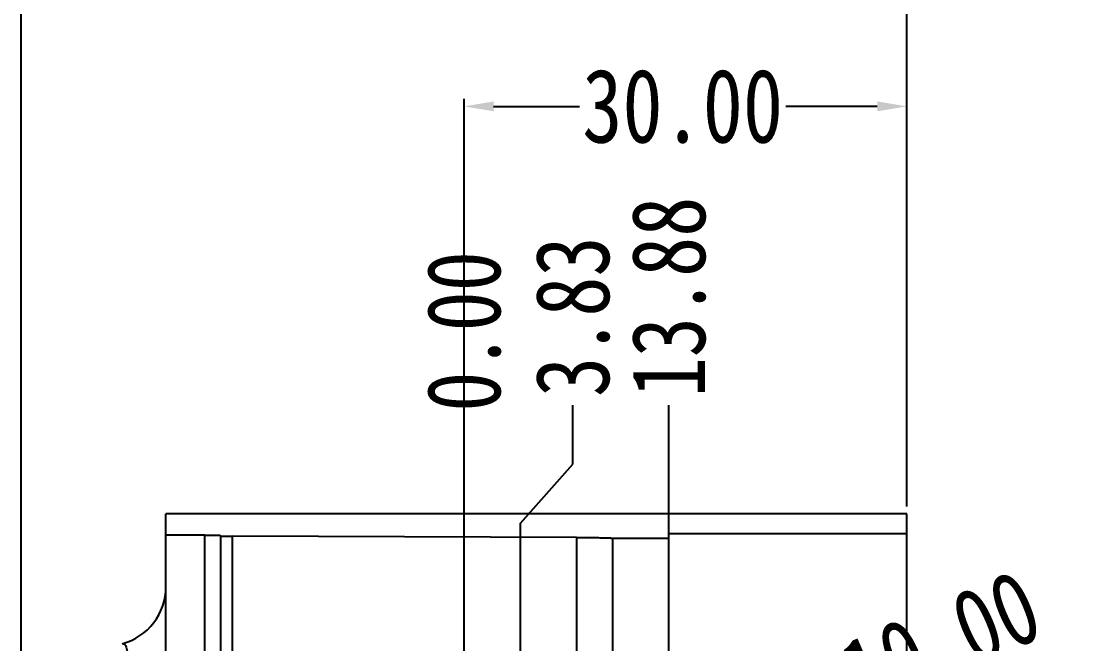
# Model space of a CAD drawing. Header units: millimetres. Extents: x 309 to 11345, y -1340 to 1318.
# Drawn here: x 4173 to 4245.1, y -311.4 to -269.2 of the extents above; entities that cross this region are included whole.
import ezdxf

# ---------------------------------------------------------------- set-up
doc = ezdxf.new("R2010")
doc.units = ezdxf.units.MM
doc.header["$LTSCALE"] = 16.335
doc.header["$PDMODE"] = 3
doc.header["$PDSIZE"] = 0.3125
doc.linetypes.add('CENTER', pattern=[0.6, 0.375, -0.075, 0.075, -0.075])
doc.linetypes.add('HIDDEN', pattern=[0.2, 0.1, -0.1])
doc.layers.get('0').update_dxf_attribs({"linetype": 'CONTINUOUS'})
doc.layers.get('Defpoints').update_dxf_attribs({"linetype": 'CONTINUOUS'})
doc.layers.add('DEFAULT_2', color=8, linetype='HIDDEN')
doc.layers.add('dim', color=82, linetype='CONTINUOUS', lineweight=9)
doc.styles.get("Standard").update_dxf_attribs({"font": 'txt', "width": 0.8})
doc.dimstyles.get("Standard").update_dxf_attribs({"dimtxt": 0.15625, "dimasz": 0.1875, "dimexe": 0.125, "dimexo": 0.0625, "dimtad": 0, "dimtih": 1, "dimtoh": 1, "dimdsep": 46, "dimtxsty": 'Standard', "dimcen": 0.09, "dimadec": 0, "dimazin": 0, "dimtp": 0.01, "dimtm": 0.01, "dimtfac": 1, "dimtofl": 0, "dimtmove": 0, "dimatfit": 3, "dimfxl": 0, "dimtolj": 1, "dimarcsym": 0})
doc.dimstyles.new('STANDARD$0', dxfattribs={"dimscale": 2, "dimtxt": 3, "dimasz": 3, "dimexe": 1.25, "dimexo": 0.625, "dimgap": 0.5, "dimtad": 0, "dimdsep": 46, "dimlunit": 6, "dimtxsty": 'Standard', "dimblk": 'CLOSEDBLANK', "dimcen": 0, "dimclrt": 2, "dimazin": 2, "dimtfac": 2, "dimtmove": 1, "dimatfit": 3, "dimfxl": 0, "dimtolj": 1, "dimtzin": 0, "dimarcsym": 0})

# ---------------------------------------------------------------- blocks, each defined once
blk = doc.blocks.new('*D246')
at = {"layer": 'Defpoints', "color": 0}
for p in [(4203.038, -275.01), (4203.038, -302.628), (4233.038, -302.628)]:
    blk.add_point(p, dxfattribs=at)
at = {"layer": 'dim', "color": 4, "lineweight": -2}
for p, q in [((4203.038, -302.128), (4203.038, -274.51)), ((4233.038, -302.128), (4233.038, -274.51)), ((4205.038, -275.01), (4210.852, -275.01)), ((4231.038, -275.01), (4224.852, -275.01))]:
    blk.add_line(p, q, dxfattribs=at)
at = {"layer": 'dim', "color": 4}
for points in [[(4205.038, -274.677), (4205.038, -275.343), (4203.038, -275.01)], [(4231.038, -274.677), (4231.038, -275.343), (4233.038, -275.01)]]:
    blk.add_solid(points, dxfattribs=at)
at = {"layer": 'dim', "color": 6, "insert": (4217.852, -275.01), "char_height": 5, "attachment_point": 5}
blk.add_mtext('\\A1;30.00', dxfattribs=at)
blk = doc.blocks.new('*D247')
at = {"layer": 'Defpoints', "color": 0}
for p in [(4173.038, -261.688), (4233.038, -302.628), (4173.038, -321.651)]:
    blk.add_point(p, dxfattribs=at)
at = {"layer": 'dim', "color": 4, "lineweight": -2}
for p, q in [((4173.038, -321.152), (4173.038, -261.188)), ((4233.038, -302.128), (4233.038, -261.188)), ((4175.038, -261.688), (4203.489, -261.688)), ((4231.038, -261.688), (4217.489, -261.688))]:
    blk.add_line(p, q, dxfattribs=at)
at = {"layer": 'dim', "color": 4}
for points in [[(4175.038, -261.355), (4175.038, -262.022), (4173.038, -261.688)], [(4231.038, -261.355), (4231.038, -262.022), (4233.038, -261.688)]]:
    blk.add_solid(points, dxfattribs=at)
at = {"layer": 'dim', "color": 6, "insert": (4210.489, -261.688), "char_height": 5, "attachment_point": 5}
blk.add_mtext('\\A1;60.00', dxfattribs=at)
blk = doc.blocks.new('*D250')
at = {"layer": 'Defpoints', "color": 0}
for p in [(4221.512, -317.214), (4212.328, -321.17)]:
    blk.add_point(p, dxfattribs=at)
at = {"layer": 'dim', "color": 4, "lineweight": -2}
blk.add_line((4225.186, -315.631), (4223.349, -316.422), dxfattribs=at)
at = {"layer": 'dim', "color": 4}
blk.add_solid([(4223.217, -316.116), (4223.481, -316.729), (4221.512, -317.214)], dxfattribs=at)
at = {"layer": 'dim', "color": 6, "insert": (4232.839, -312.334), "char_height": 5, "attachment_point": 5, "rotation": 23.30567}
blk.add_mtext('\\A1;∅10.00', dxfattribs=at)
blk = doc.blocks.new('*D255')
at = {"layer": 'Defpoints', "color": 0}
for p in [(4216.916, -295.266), (4216.916, -335.17), (4203.038, -336.788)]:
    blk.add_point(p, dxfattribs=at)
at = {"layer": 'dim', "color": 4, "lineweight": -2}
blk.add_line((4216.916, -334.67), (4216.916, -295.266), dxfattribs=at)
at = {"layer": 'dim', "color": 6, "insert": (4216.916, -287.932), "char_height": 5, "attachment_point": 5, "rotation": 90}
blk.add_mtext('\\A1;13.88', dxfattribs=at)
blk = doc.blocks.new('*D256')
at = {"layer": 'Defpoints', "color": 0}
for p in [(4203.038, -295.266), (4203.038, -319.155), (4203.038, -336.788)]:
    blk.add_point(p, dxfattribs=at)
at = {"layer": 'dim', "color": 4, "lineweight": -2}
blk.add_line((4203.038, -318.655), (4203.038, -295.266), dxfattribs=at)
at = {"layer": 'dim', "color": 6, "insert": (4203.038, -290.266), "char_height": 5, "attachment_point": 5, "rotation": 90}
blk.add_mtext('\\A1;0.00', dxfattribs=at)
blk = doc.blocks.new('*D257')
at = {"layer": 'Defpoints', "color": 0}
for p in [(4210.409, -295.266), (4206.865, -336.019), (4203.038, -336.788)]:
    blk.add_point(p, dxfattribs=at)
at = {"layer": 'dim', "color": 4, "lineweight": -2}
for p, q in [((4210.409, -299.266), (4210.409, -295.266)), ((4206.865, -303.266), (4210.409, -299.266)), ((4206.865, -335.52), (4206.865, -303.266))]:
    blk.add_line(p, q, dxfattribs=at)
at = {"layer": 'dim', "color": 6, "insert": (4210.409, -289.266), "char_height": 5, "attachment_point": 5, "rotation": 90}
blk.add_mtext('\\A1;3.83', dxfattribs=at)

msp = doc.modelspace()

# ---------------------------------------------------------------- linework, layer by layer
at = {"color": 7, "linetype": 'Continuous'}
for p, q in [((4182.838, -370.948), (4182.838, -302.628)), ((4233.038, -302.628), (4182.838, -302.628)), ((4233.038, -370.948), (4233.038, -302.628)), ((4185.468, -304.075), (4182.838, -304.078)), ((4185.468, -369.501), (4185.468, -304.075)), ((4216.92, -314.126), (4216.92, -303.956)), ((4216.92, -303.956), (4233.038, -303.956)), ((4186.526, -304.137), (4186.526, -369.439)), ((4187.34, -326.413), (4187.34, -304.154)), ((4210.659, -304.233), (4187.34, -304.154)), ((4210.659, -304.233), (4210.659, -312.003)), ((4213.1, -304.288), (4213.1, -312.127)), ((4213.1, -304.288), (4216.92, -304.288))]:
    msp.add_line(p, q, dxfattribs=at)
at = {"color": 1, "linetype": 'CENTER', "ltscale": 0.373186}
msp.add_line((4203.038, -370.948), (4203.038, -302.628), dxfattribs=at)
at = {"color": 7, "linetype": 'Continuous'}
msp.add_arc((4178.838, -307.573), 4, 285, 0, dxfattribs=at)
for points, knots in [([(4185.468, -304.075), (4185.557, -304.075), (4185.862, -304.076), (4186.167, -304.077), (4186.382, -304.084)], [0, 0, 0, 0, 0.294389, 1, 1, 1, 1]), ([(4186.382, -304.084), (4186.403, -304.084), (4186.437, -304.086), (4186.486, -304.086), (4186.507, -304.092), (4186.526, -304.089), (4186.526, -304.093)], [0, 0, 0, 0, 0.4289, 0.741566, 0.933225, 1, 1, 1, 1]), ([(4186.526, -304.137), (4186.526, -304.142), (4186.557, -304.137), (4186.59, -304.146), (4186.668, -304.145), (4186.762, -304.149), (4186.883, -304.15), (4187.078, -304.153), (4187.232, -304.154), (4187.34, -304.154)], [0, 0, 0, 0, 0.01881, 0.073234, 0.161895, 0.282457, 0.431293, 0.604506, 1, 1, 1, 1]), ([(4210.659, -304.233), (4210.825, -304.234), (4211.147, -304.236), (4211.61, -304.239), (4212.028, -304.245), (4212.388, -304.251), (4212.647, -304.257), (4212.817, -304.263), (4212.916, -304.267), (4212.991, -304.271), (4213.05, -304.274), (4213.077, -304.281), (4213.1, -304.281), (4213.1, -304.285)], [0, 0, 0, 0, 0.204123, 0.395859, 0.568592, 0.717382, 0.837922, 0.886517, 0.926798, 0.958413, 0.981194, 0.995039, 1, 1, 1, 1]), ([(4179.873, -311.437), (4179.899, -311.43), (4179.957, -311.426), (4180.039, -311.469), (4180.104, -311.555), (4180.186, -311.746), (4180.244, -312.099), (4180.264, -312.638), (4180.233, -313.315), (4180.154, -314.092), (4180.033, -314.927), (4179.93, -315.496), (4179.873, -315.784)], [0, 0, 0, 0, 0.017954, 0.036138, 0.058576, 0.087965, 0.172271, 0.292269, 0.44382, 0.618558, 0.806821, 1, 1, 1, 1])]:
    msp.add_open_spline(points, degree=3, knots=knots, dxfattribs=at)
at = {"layer": 'DEFAULT_2', "color": 8, "linetype": 'HIDDEN'}
msp.add_line((4186.526, -304.137), (4186.526, -304.093), dxfattribs=at)

# ---------------------------------------------------------------- dimensions: what is measured, and where the dimension line sits
at = {"layer": 'dim'}
for base, p2, picture, middle in [((4173.038, -261.688), (4173.038, -321.651), '*D247', (4210.489, -261.688)), ((4203.038, -275.01), (4203.038, -302.628), '*D246', (4217.852, -275.01))]:
    dim = msp.add_linear_dim(base=base, p1=(4233.038, -302.628), p2=p2, dimstyle='STANDARD$0', override={"dimscale": 1, "dimtxt": 5, "dimasz": 2, "dimexe": 0.49975, "dimexo": 0.49975, "dimgap": 0, "dimzin": 0, "dimlunit": 2, "dimclrd": 4, "dimclre": 4, "dimclrt": 6, "dimazin": 0, "dimtfac": 1, "dimtofl": 0, "dimtmove": 0}, dxfattribs=at)
    dim.commit()
    dim.dimension.update_dxf_attribs({"geometry": picture, "text_midpoint": middle, "dimtype": 160})
for feature_location, offset, origin, picture, middle in [((4216.916, -335.17), (0, 39.904), (4203.038, -336.788), '*D255', (4216.916, -287.932)), ((4206.865, -336.019), (3.544, 40.754), (4203.038, -336.788), '*D257', (4210.409, -289.266)), ((4203.037750377, -319.154915469), (0, 23.889231481), (4203.037750377, -336.788116786), '*D256', (4203.037750377, -290.265683988))]:
    dim = msp.add_ordinate_dim(feature_location=feature_location, offset=offset, dtype=1, origin=origin, dimstyle='Standard', override={"dimtxt": 5, "dimasz": 2, "dimexe": 0.49975, "dimexo": 0.49975, "dimgap": 0, "dimtih": 0, "dimtoh": 0, "dimzin": 0, "dimcen": 0, "dimclrd": 4, "dimclre": 4, "dimclrt": 6, "dimadec": 2, "dimtp": 0, "dimtm": 0, "dimtzin": 0}, dxfattribs=at)
    dim.commit()
    dim.dimension.update_dxf_attribs({"geometry": picture, "text_midpoint": middle})
dim = msp.add_diameter_dim_2p(p1=(4212.328, -321.17), p2=(4221.512, -317.214), dimstyle='Standard', override={"dimtxt": 5, "dimasz": 2, "dimexe": 0.49975, "dimexo": 0.49975, "dimgap": 0, "dimtih": 0, "dimtoh": 0, "dimzin": 0, "dimcen": 0, "dimclrd": 4, "dimclre": 4, "dimclrt": 6, "dimadec": 2, "dimtp": 0, "dimtm": 0, "dimtzin": 0}, dxfattribs=at)
dim.commit()
dim.dimension.update_dxf_attribs({"geometry": '*D250', "text_midpoint": (4232.839, -312.334)})

doc.saveas('drawing.dxf')
